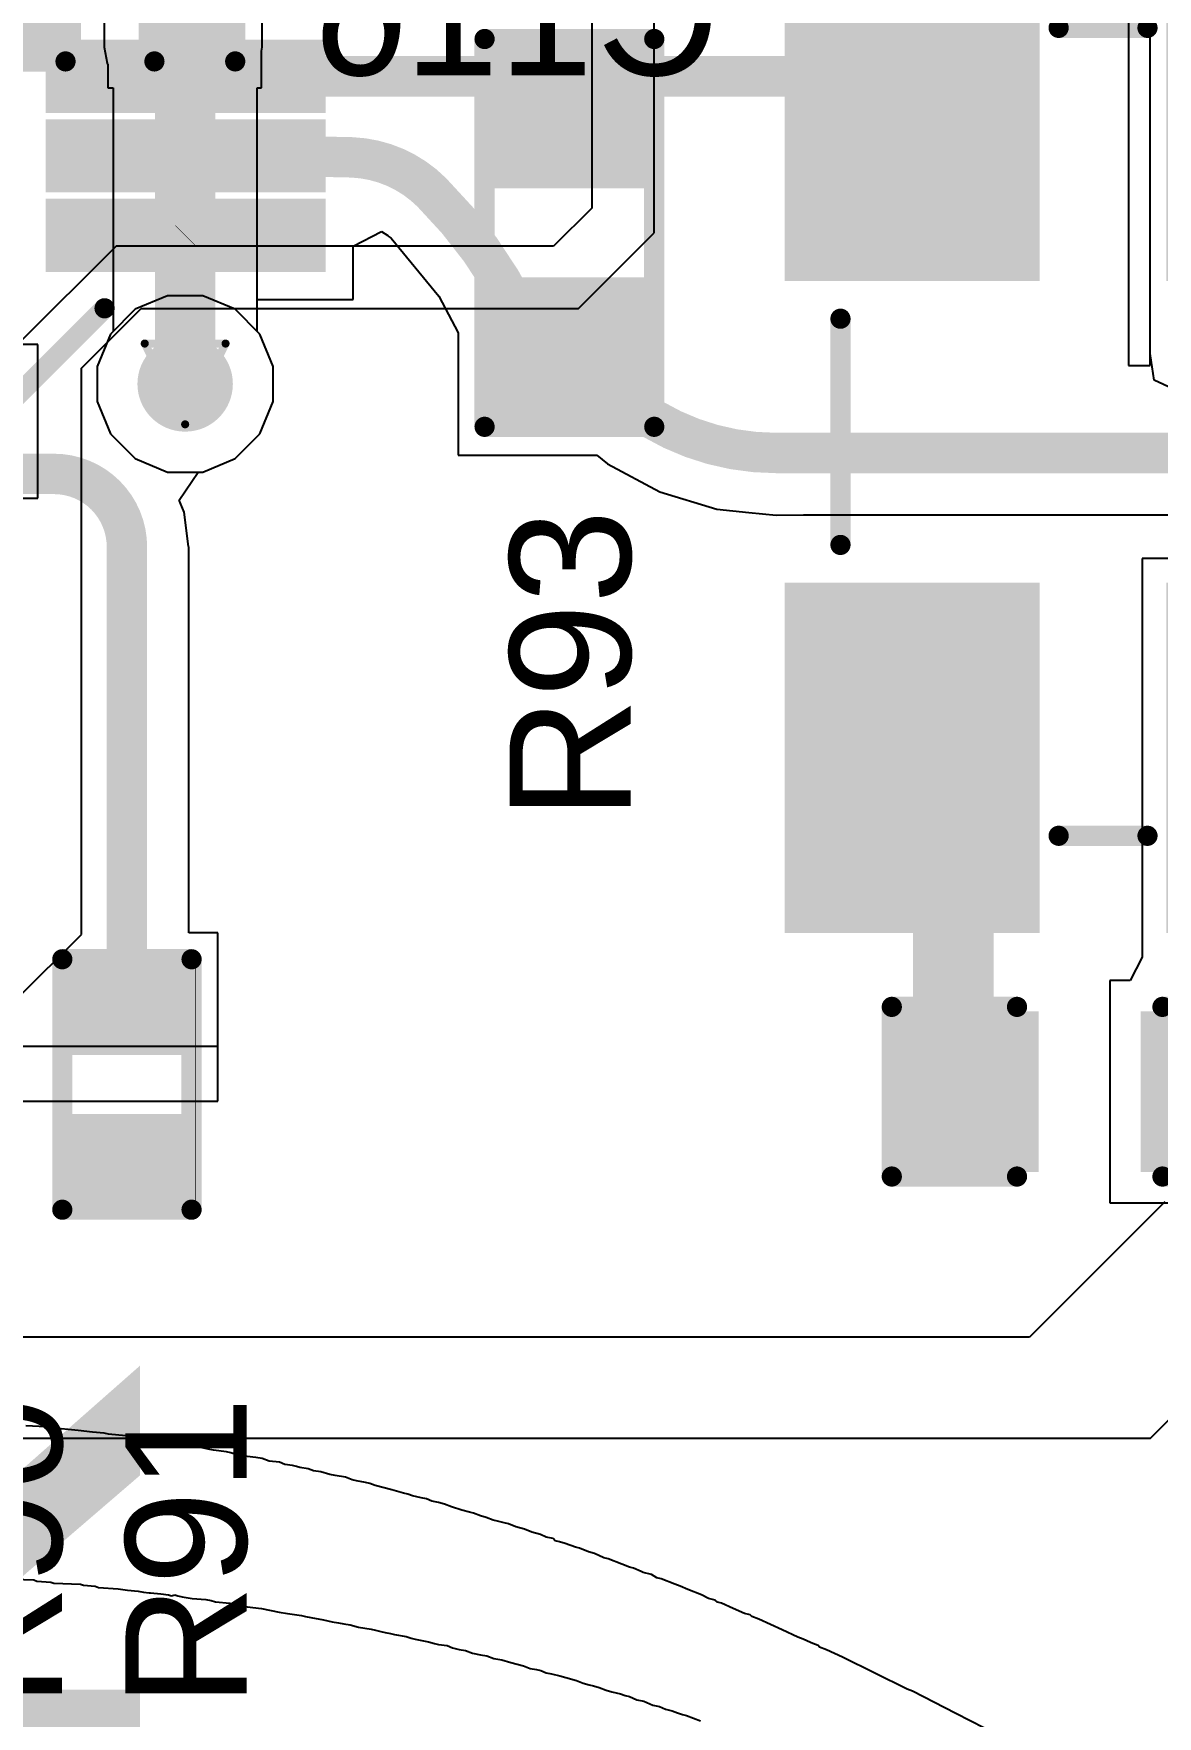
# Model space of a CAD drawing. Header units: inches. Extents: x 0 to 211, y 0 to 201.
# Drawn here: x 2.9735 to 3.2517, y 1.1262 to 1.5427 of the extents above; entities that cross this region are included whole.
import ezdxf

# ---------------------------------------------------------------- set-up
doc = ezdxf.new("R2010")
doc.units = ezdxf.units.IN
doc.header["$MEASUREMENT"] = 0
for name, color, linetype in [('Bottom Layer', 5, 'Continuous'), ('Bottom Overlay', 54, 'Continuous'), ('Bottom Paste', 16, 'Continuous'), ('Bottom Solder', 6, 'Continuous'), ('Drill Drawing', 1, 'Continuous'), ('Layer 1', 16, 'Continuous'), ('Layer 2', 76, 'Continuous'), ('Top Layer', 1, 'Continuous'), ('Top Overlay', 2, 'Continuous'), ('Top Paste', 8, 'Continuous'), ('Top Solder', 216, 'Continuous'), ('Via Holes', 16, 'Continuous')]:
    doc.layers.add(name, color=color, linetype=linetype)
doc.styles.add('Arial', font='', dxfattribs={"height": 0.2})
doc.styles.add('Arial Black_Bold', font='', dxfattribs={"height": 0.2})
doc.styles.get('Arial').set_extended_font_data('Arial')
doc.styles.get('Arial Black_Bold').set_extended_font_data('Arial Black', bold=True)

# ---------------------------------------------------------------- blocks, each defined once
blk = doc.blocks.new('SMD5032_4P_49')
at = {"layer": 'Top Layer'}
for points in [[(-0.1200808, 0.0747989), (-0.0413408, 0.0747989), (-0.0413408, 0.0196809), (-0.1200808, 0.0196809)], [(0.0413409, 0.0747988), (0.1200809, 0.0747988), (0.1200809, 0.0196808), (0.0413409, 0.0196808)], [(-0.1200807, -0.019681), (-0.0413407, -0.019681), (-0.0413407, -0.074799), (-0.1200807, -0.074799)], [(0.0413409, -0.019681), (0.1200809, -0.019681), (0.1200809, -0.074799), (0.0413409, -0.074799)]]:
    blk.add_hatch(color=1, dxfattribs=at).paths.add_polyline_path(points)
at = {"layer": 'Top Paste'}
for points in [[(-0.1200808, 0.0747989), (-0.0413408, 0.0747989), (-0.0413408, 0.0196809), (-0.1200808, 0.0196809)], [(0.0413409, 0.0747988), (0.1200809, 0.0747988), (0.1200809, 0.0196808), (0.0413409, 0.0196808)], [(-0.1200807, -0.019681), (-0.0413407, -0.019681), (-0.0413407, -0.074799), (-0.1200807, -0.074799)], [(0.0413409, -0.019681), (0.1200809, -0.019681), (0.1200809, -0.074799), (0.0413409, -0.074799)]]:
    blk.add_hatch(color=8, dxfattribs=at).paths.add_polyline_path(points)
at = {"layer": 'Top Solder'}
for points in [[(-0.1240808, 0.0787989), (-0.0373408, 0.0787989), (-0.0373408, 0.0156809), (-0.1240808, 0.0156809)], [(0.0373409, 0.0787988), (0.1240809, 0.0787988), (0.1240809, 0.0156808), (0.0373409, 0.0156808)], [(-0.1240807, -0.015681), (-0.0373407, -0.015681), (-0.0373407, -0.078799), (-0.1240807, -0.078799)], [(0.0373409, -0.015681), (0.1240809, -0.015681), (0.1240809, -0.078799), (0.0373409, -0.078799)]]:
    blk.add_hatch(color=216, dxfattribs=at).paths.add_polyline_path(points)
at = {"layer": 'Top Overlay'}
for points in [[(0.0279999, 0.065, 0.005, 0.005, 0), (-0.0279996, 0.0649997, 0.005, 0.005, 0)], [(-0.0999999, 0.0109998, 0.005, 0.005, 0), (-0.1, -0.0110002, 0.005, 0.005, 0)], [(0.1000001, 0.0110001, 0.005, 0.005, 0), (0.1000001, -0.0110001, 0.005, 0.005, 0)], [(-0.1319998, -0.0430006, 0.005, 0.005, 0), (-0.132, -0.0530002, 0.005, 0.005, 0)], [(-0.1319998, -0.0430006, 0.005, 0.005, 0), (-0.1270001, -0.0480002, 0.005, 0.005, 0)], [(-0.1270001, -0.0480002, 0.005, 0.005, 0), (-0.132, -0.0530002, 0.005, 0.005, 0)], [(-0.0279996, -0.0649999, 0.005, 0.005, 0), (0.0280001, -0.0650003, 0.005, 0.005, 0)]]:
    blk.add_lwpolyline(points, format="xyseb", dxfattribs=at)
for points in [[(-0.0292496, 0.0649997, 0.0025, 0.0025, 1), (-0.0267496, 0.0649997, 0.0025, 0.0025, 1)], [(0.0267499, 0.065, 0.0025, 0.0025, 1), (0.0292499, 0.065, 0.0025, 0.0025, 1)], [(-0.1012499, 0.0109998, 0.0025, 0.0025, 1), (-0.0987499, 0.0109998, 0.0025, 0.0025, 1)], [(0.0987501, 0.0110001, 0.0025, 0.0025, 1), (0.1012501, 0.0110001, 0.0025, 0.0025, 1)], [(-0.10125, -0.0110002, 0.0025, 0.0025, 1), (-0.09875, -0.0110002, 0.0025, 0.0025, 1)], [(0.0987501, -0.0110001, 0.0025, 0.0025, 1), (0.1012501, -0.0110001, 0.0025, 0.0025, 1)], [(-0.1332498, -0.0430006, 0.0025, 0.0025, 1), (-0.1307498, -0.0430006, 0.0025, 0.0025, 1)], [(-0.1332498, -0.0430006, 0.0025, 0.0025, 1), (-0.1307498, -0.0430006, 0.0025, 0.0025, 1)], [(-0.1282501, -0.0480002, 0.0025, 0.0025, 1), (-0.1257501, -0.0480002, 0.0025, 0.0025, 1)], [(-0.1282501, -0.0480002, 0.0025, 0.0025, 1), (-0.1257501, -0.0480002, 0.0025, 0.0025, 1)], [(-0.13325, -0.0530002, 0.0025, 0.0025, 1), (-0.13075, -0.0530002, 0.0025, 0.0025, 1)], [(-0.13325, -0.0530002, 0.0025, 0.0025, 1), (-0.13075, -0.0530002, 0.0025, 0.0025, 1)], [(-0.0292496, -0.0649999, 0.0025, 0.0025, 1), (-0.0267496, -0.0649999, 0.0025, 0.0025, 1)], [(0.0267501, -0.0650003, 0.0025, 0.0025, 1), (0.0292501, -0.0650003, 0.0025, 0.0025, 1)]]:
    blk.add_lwpolyline(points, format="xyseb", close=True, dxfattribs=at)
blk = doc.blocks.new('48_HTQFP__7_7__55')
at = {"layer": 'Top Layer'}
for points in [[(0.0629923, 0.19881905), (0.0748033, 0.19881905), (0.0748033, 0.13582695), (0.0629923, 0.13582695)], [(0.0826773, 0.19881895), (0.0944883, 0.19881895), (0.0944883, 0.13582685), (0.0826773, 0.13582685)], [(0.1023623, 0.19881915), (0.1141733, 0.19881915), (0.1141733, 0.13582705), (0.1023623, 0.13582705)]]:
    blk.add_hatch(color=1, dxfattribs=at).paths.add_polyline_path(points)
at = {"layer": 'Top Paste'}
for points in [[(0.0629923, 0.19881905), (0.0748033, 0.19881905), (0.0748033, 0.13582695), (0.0629923, 0.13582695)], [(0.0826773, 0.19881895), (0.0944883, 0.19881895), (0.0944883, 0.13582685), (0.0826773, 0.13582685)], [(0.1023623, 0.19881915), (0.1141733, 0.19881915), (0.1141733, 0.13582705), (0.1023623, 0.13582705)]]:
    blk.add_hatch(color=8, dxfattribs=at).paths.add_polyline_path(points)
at = {"layer": 'Top Solder'}
for points in [[(0.0598427, 0.20196865), (0.0779529, 0.20196865), (0.0779529, 0.13267735), (0.0598427, 0.13267735)], [(0.0795277, 0.20196855), (0.0976379, 0.20196855), (0.0976379, 0.13267725), (0.0795277, 0.13267725)], [(0.0992127, 0.20196875), (0.1173229, 0.20196875), (0.1173229, 0.13267745), (0.0992127, 0.13267745)]]:
    blk.add_hatch(color=216, dxfattribs=at).paths.add_polyline_path(points)
at = {"layer": 'Top Overlay'}
blk.add_lwpolyline([(0.1503234, 0.1232678, 0.005, 0.005, 0), (0.126323, 0.1472683, 0.005, 0.005, 0)], format="xyseb", dxfattribs=at)
blk.add_lwpolyline([(0.125073, 0.1472683, 0.0025, 0.0025, 1), (0.127573, 0.1472683, 0.0025, 0.0025, 1)], format="xyseb", close=True, dxfattribs=at)
blk = doc.blocks.new('R___0603_106')
at = {"layer": 'Top Layer'}
for points in [[(-0.015, 0.0175), (-0.015, -0.0175), (-0.045, -0.0175), (-0.045, 0.0175)], [(0.045, 0.0175), (0.045, -0.0175), (0.015, -0.0175), (0.015, 0.0175)]]:
    blk.add_hatch(color=1, dxfattribs=at).paths.add_polyline_path(points)
at = {"layer": 'Top Paste'}
for points in [[(-0.015, 0.0175), (-0.015, -0.0175), (-0.045, -0.0175), (-0.045, 0.0175)], [(0.045, 0.0175), (0.045, -0.0175), (0.015, -0.0175), (0.015, 0.0175)]]:
    blk.add_hatch(color=8, dxfattribs=at).paths.add_polyline_path(points)
at = {"layer": 'Top Solder'}
for points in [[(-0.011, 0.0215), (-0.011, -0.0215), (-0.049, -0.0215), (-0.049, 0.0215)], [(0.049, 0.0215), (0.049, -0.0215), (0.011, -0.0215), (0.011, 0.0215)]]:
    blk.add_hatch(color=216, dxfattribs=at).paths.add_polyline_path(points)
at = {"layer": 'Top Overlay'}
for points in [[(-0.0479996, 0.021, 0.005, 0.005, 0), (-0.0479997, -0.0210003, 0.005, 0.005, 0)], [(0.0480001, 0.0210004, 0.005, 0.005, 0), (-0.0479996, 0.021, 0.005, 0.005, 0)], [(0.0480001, 0.0210004, 0.005, 0.005, 0), (0.0480004, -0.0210001, 0.005, 0.005, 0)], [(0.0480004, -0.0210001, 0.005, 0.005, 0), (-0.0479997, -0.0210003, 0.005, 0.005, 0)]]:
    blk.add_lwpolyline(points, format="xyseb", dxfattribs=at)
for points in [[(-0.0492496, 0.021, 0.0025, 0.0025, 1), (-0.0467496, 0.021, 0.0025, 0.0025, 1)], [(-0.0492496, 0.021, 0.0025, 0.0025, 1), (-0.0467496, 0.021, 0.0025, 0.0025, 1)], [(0.0467501, 0.0210004, 0.0025, 0.0025, 1), (0.0492501, 0.0210004, 0.0025, 0.0025, 1)], [(0.0467501, 0.0210004, 0.0025, 0.0025, 1), (0.0492501, 0.0210004, 0.0025, 0.0025, 1)], [(-0.0492497, -0.0210003, 0.0025, 0.0025, 1), (-0.0467497, -0.0210003, 0.0025, 0.0025, 1)], [(-0.0492497, -0.0210003, 0.0025, 0.0025, 1), (-0.0467497, -0.0210003, 0.0025, 0.0025, 1)], [(0.0467504, -0.0210001, 0.0025, 0.0025, 1), (0.0492504, -0.0210001, 0.0025, 0.0025, 1)], [(0.0467504, -0.0210001, 0.0025, 0.0025, 1), (0.0492504, -0.0210001, 0.0025, 0.0025, 1)]]:
    blk.add_lwpolyline(points, format="xyseb", close=True, dxfattribs=at)
blk = doc.blocks.new('R___0402_108')
at = {"layer": 'Top Layer'}
for points in [[(-0.0275, -0.0125), (-0.0275, 0.0125), (-0.009499999999999998, 0.0125), (-0.009500000000000001, -0.0125)], [(0.009499999999999998, -0.0125), (0.009500000000000001, 0.0125), (0.0275, 0.0125), (0.0275, -0.0125)]]:
    blk.add_hatch(color=1, dxfattribs=at).paths.add_polyline_path(points)
at = {"layer": 'Top Paste'}
for points in [[(-0.0275, -0.0125), (-0.0275, 0.0125), (-0.009499999999999998, 0.0125), (-0.009500000000000001, -0.0125)], [(0.009499999999999998, -0.0125), (0.009500000000000001, 0.0125), (0.0275, 0.0125), (0.0275, -0.0125)]]:
    blk.add_hatch(color=8, dxfattribs=at).paths.add_polyline_path(points)
at = {"layer": 'Top Solder'}
for points in [[(-0.0296654, -0.0146654), (-0.0296654, 0.0146654), (-0.007334599999999998, 0.0146654), (-0.007334600000000002, -0.0146654)], [(0.007334599999999998, -0.0146654), (0.007334600000000002, 0.0146654), (0.0296654, 0.0146654), (0.0296654, -0.0146654)]]:
    blk.add_hatch(color=216, dxfattribs=at).paths.add_polyline_path(points)
at = {"layer": 'Top Overlay'}
for points in [[(-0.0309999, 0.0160001, 0.005, 0.005, 0), (-0.031, -0.016, 0.005, 0.005, 0)], [(0.0310001, 0.0160002, 0.005, 0.005, 0), (-0.0309999, 0.0160001, 0.005, 0.005, 0)], [(0.0310001, 0.0160002, 0.005, 0.005, 0), (0.031, -0.016, 0.005, 0.005, 0)], [(-0.031, -0.016, 0.005, 0.005, 0), (0.031, -0.016, 0.005, 0.005, 0)], [(-0.032, -0.0169998, 0.000127, 0.000127, 0), (0.032, -0.017, 0.000127, 0.000127, 0)]]:
    blk.add_lwpolyline(points, format="xyseb", dxfattribs=at)
for points in [[(-0.0322499, 0.0160001, 0.0025, 0.0025, 1), (-0.0297499, 0.0160001, 0.0025, 0.0025, 1)], [(-0.0322499, 0.0160001, 0.0025, 0.0025, 1), (-0.0297499, 0.0160001, 0.0025, 0.0025, 1)], [(0.0297501, 0.0160002, 0.0025, 0.0025, 1), (0.0322501, 0.0160002, 0.0025, 0.0025, 1)], [(0.0297501, 0.0160002, 0.0025, 0.0025, 1), (0.0322501, 0.0160002, 0.0025, 0.0025, 1)], [(-0.03225, -0.016, 0.0025, 0.0025, 1), (-0.02975, -0.016, 0.0025, 0.0025, 1)], [(-0.03225, -0.016, 0.0025, 0.0025, 1), (-0.02975, -0.016, 0.0025, 0.0025, 1)], [(0.02975, -0.016, 0.0025, 0.0025, 1), (0.03225, -0.016, 0.0025, 0.0025, 1)], [(0.02975, -0.016, 0.0025, 0.0025, 1), (0.03225, -0.016, 0.0025, 0.0025, 1)], [(-0.0320317, -0.0169998, 6.35e-05, 6.35e-05, 1), (-0.0319683, -0.0169998, 6.35e-05, 6.35e-05, 1)], [(0.0319683, -0.017, 6.35e-05, 6.35e-05, 1), (0.0320317, -0.017, 6.35e-05, 6.35e-05, 1)]]:
    blk.add_lwpolyline(points, format="xyseb", close=True, dxfattribs=at)
blk = doc.blocks.new('C___0402_B_274')
at = {"layer": 'Bottom Layer'}
for points in [[(-0.009499899999999997, 0.0124999), (-0.009499900000000002, -0.0125001), (-0.0274999, -0.0125001), (-0.0274999, 0.0124999)], [(0.0274998, 0.0125001), (0.0274998, -0.0124999), (0.009499799999999997, -0.0124999), (0.009499800000000003, 0.0125001)]]:
    blk.add_hatch(color=5, dxfattribs=at).paths.add_polyline_path(points)
at = {"layer": 'Bottom Paste'}
for points in [[(-0.009499899999999997, 0.0124999), (-0.009499900000000002, -0.0125001), (-0.0274999, -0.0125001), (-0.0274999, 0.0124999)], [(0.0274998, 0.0125001), (0.0274998, -0.0124999), (0.009499799999999997, -0.0124999), (0.009499800000000003, 0.0125001)]]:
    blk.add_hatch(color=16, dxfattribs=at).paths.add_polyline_path(points)
at = {"layer": 'Bottom Solder'}
for points in [[(-0.007137699999999997, 0.0148621), (-0.007137700000000003, -0.0148623), (-0.0298621, -0.0148623), (-0.0298621, 0.0148621)], [(0.029862, 0.0148623), (0.029862, -0.0148621), (0.007137599999999997, -0.0148621), (0.007137600000000003, 0.0148623)]]:
    blk.add_hatch(color=6, dxfattribs=at).paths.add_polyline_path(points)
at = {"layer": 'Bottom Overlay'}
for points in [[(-0.0310002, -0.0160002, 0.005, 0.005, 0), (-0.0310001, 0.0160001, 0.005, 0.005, 0)], [(-0.0310001, 0.0160001, 0.005, 0.005, 0), (-0.0110003, 0.0159998, 0.005, 0.005, 0)], [(0.0110001, 0.0159999, 0.005, 0.005, 0), (0.0309999, 0.0160001, 0.005, 0.005, 0)], [(0.0309998, -0.0159998, 0.005, 0.005, 0), (0.0309999, 0.0160001, 0.005, 0.005, 0)], [(-0.0310002, -0.0160002, 0.005, 0.005, 0), (-0.0110002, -0.0160001, 0.005, 0.005, 0)], [(0.0109999, -0.0160001, 0.005, 0.005, 0), (0.0309998, -0.0159998, 0.005, 0.005, 0)]]:
    blk.add_lwpolyline(points, format="xyseb", dxfattribs=at)
for points in [[(-0.0322501, 0.0160001, 0.0025, 0.0025, 1), (-0.0297501, 0.0160001, 0.0025, 0.0025, 1)], [(-0.0322501, 0.0160001, 0.0025, 0.0025, 1), (-0.0297501, 0.0160001, 0.0025, 0.0025, 1)], [(-0.0122503, 0.0159998, 0.0025, 0.0025, 1), (-0.0097503, 0.0159998, 0.0025, 0.0025, 1)], [(0.0097501, 0.0159999, 0.0025, 0.0025, 1), (0.0122501, 0.0159999, 0.0025, 0.0025, 1)], [(0.0297499, 0.0160001, 0.0025, 0.0025, 1), (0.0322499, 0.0160001, 0.0025, 0.0025, 1)], [(0.0297499, 0.0160001, 0.0025, 0.0025, 1), (0.0322499, 0.0160001, 0.0025, 0.0025, 1)], [(-0.0322502, -0.0160002, 0.0025, 0.0025, 1), (-0.0297502, -0.0160002, 0.0025, 0.0025, 1)], [(-0.0322502, -0.0160002, 0.0025, 0.0025, 1), (-0.0297502, -0.0160002, 0.0025, 0.0025, 1)], [(-0.0122502, -0.0160001, 0.0025, 0.0025, 1), (-0.0097502, -0.0160001, 0.0025, 0.0025, 1)], [(0.0097499, -0.0160001, 0.0025, 0.0025, 1), (0.0122499, -0.0160001, 0.0025, 0.0025, 1)], [(0.0297498, -0.0159998, 0.0025, 0.0025, 1), (0.0322498, -0.0159998, 0.0025, 0.0025, 1)], [(0.0297498, -0.0159998, 0.0025, 0.0025, 1), (0.0322498, -0.0159998, 0.0025, 0.0025, 1)]]:
    blk.add_lwpolyline(points, format="xyseb", close=True, dxfattribs=at)
blk = doc.blocks.new('C___0603_281')
at = {"layer": 'Top Layer'}
for points in [[(-0.0150001, 0.0175), (-0.0150001, -0.0175), (-0.0450001, -0.0175), (-0.0450001, 0.0175)], [(0.045, 0.0175), (0.045, -0.0175), (0.015, -0.0175), (0.015, 0.0175)]]:
    blk.add_hatch(color=1, dxfattribs=at).paths.add_polyline_path(points)
at = {"layer": 'Top Paste'}
for points in [[(-0.0150001, 0.0175), (-0.0150001, -0.0175), (-0.0450001, -0.0175), (-0.0450001, 0.0175)], [(0.045, 0.0175), (0.045, -0.0175), (0.015, -0.0175), (0.015, 0.0175)]]:
    blk.add_hatch(color=8, dxfattribs=at).paths.add_polyline_path(points)
at = {"layer": 'Top Solder'}
for points in [[(-0.0126379, 0.0198622), (-0.0126379, -0.0198622), (-0.0473623, -0.0198622), (-0.0473623, 0.0198622)], [(0.0473622, 0.0198622), (0.0473622, -0.0198622), (0.0126378, -0.0198622), (0.0126378, 0.0198622)]]:
    blk.add_hatch(color=216, dxfattribs=at).paths.add_polyline_path(points)
at = {"layer": 'Top Overlay'}
for points in [[(-0.0490002, -0.0210001, 0.005, 0.005, 0), (-0.0490001, 0.021, 0.005, 0.005, 0)], [(-0.0490001, 0.021, 0.005, 0.005, 0), (-0.0180001, 0.0209999, 0.005, 0.005, 0)], [(0.018, 0.0209998, 0.005, 0.005, 0), (0.0490001, 0.0209999, 0.005, 0.005, 0)], [(0.049, -0.0210001, 0.005, 0.005, 0), (0.0490001, 0.0209999, 0.005, 0.005, 0)], [(-0.0490002, -0.0210001, 0.005, 0.005, 0), (-0.0180002, -0.0210001, 0.005, 0.005, 0)], [(0.0180002, -0.0209998, 0.005, 0.005, 0), (0.049, -0.0210001, 0.005, 0.005, 0)]]:
    blk.add_lwpolyline(points, format="xyseb", dxfattribs=at)
for points in [[(-0.0502501, 0.021, 0.0025, 0.0025, 1), (-0.0477501, 0.021, 0.0025, 0.0025, 1)], [(-0.0502501, 0.021, 0.0025, 0.0025, 1), (-0.0477501, 0.021, 0.0025, 0.0025, 1)], [(-0.0192501, 0.0209999, 0.0025, 0.0025, 1), (-0.0167501, 0.0209999, 0.0025, 0.0025, 1)], [(0.01675, 0.0209998, 0.0025, 0.0025, 1), (0.01925, 0.0209998, 0.0025, 0.0025, 1)], [(0.0477501, 0.0209999, 0.0025, 0.0025, 1), (0.0502501, 0.0209999, 0.0025, 0.0025, 1)], [(0.0477501, 0.0209999, 0.0025, 0.0025, 1), (0.0502501, 0.0209999, 0.0025, 0.0025, 1)], [(-0.0502502, -0.0210001, 0.0025, 0.0025, 1), (-0.0477502, -0.0210001, 0.0025, 0.0025, 1)], [(-0.0502502, -0.0210001, 0.0025, 0.0025, 1), (-0.0477502, -0.0210001, 0.0025, 0.0025, 1)], [(-0.0192502, -0.0210001, 0.0025, 0.0025, 1), (-0.0167502, -0.0210001, 0.0025, 0.0025, 1)], [(0.0167502, -0.0209998, 0.0025, 0.0025, 1), (0.0192502, -0.0209998, 0.0025, 0.0025, 1)], [(0.04775, -0.0210001, 0.0025, 0.0025, 1), (0.05025, -0.0210001, 0.0025, 0.0025, 1)], [(0.04775, -0.0210001, 0.0025, 0.0025, 1), (0.05025, -0.0210001, 0.0025, 0.0025, 1)]]:
    blk.add_lwpolyline(points, format="xyseb", close=True, dxfattribs=at)

msp = doc.modelspace()

# ---------------------------------------------------------------- hatches: boundary and pattern name
at = {"layer": 'Bottom Layer'}
msp.add_hatch(color=5, dxfattribs=at).paths.add_polyline_path([(3.0011115, 1.5393386), (3.0198915, 1.5393386), (3.0198915, 1.6037086), (3.0011115, 1.6037086)])
h = msp.add_hatch(color=5, dxfattribs=at)
edge = h.paths.add_edge_path()
edge.add_arc((3.011, 1.456), 0.011811, 0, 360)
at = {"layer": 'Layer 1'}
h = msp.add_hatch(color=16, dxfattribs=at)
edge = h.paths.add_edge_path()
edge.add_arc((3.011, 1.456), 0.011811, 0, 360)
at = {"layer": 'Layer 2'}
h = msp.add_hatch(color=76, dxfattribs=at)
edge = h.paths.add_edge_path()
edge.add_arc((3.011, 1.456), 0.011811, 0, 360)
at = {"layer": 'Top Layer'}
h = msp.add_hatch(color=1, dxfattribs=at)
edge = h.paths.add_edge_path()
edge.add_arc((3.011, 1.456), 0.011811, 0, 360)
at = {"layer": 'Via Holes'}
h = msp.add_hatch(color=7, dxfattribs=at)
edge = h.paths.add_edge_path()
edge.add_arc((3.011, 1.456), 0.0059055, 0, 360)

# ---------------------------------------------------------------- linework, layer by layer
at = {"layer": 'Bottom Layer'}
for p, q in [((2.9909156, 1.5782003), (2.9909156, 1.5393386)), ((3.0300874, 1.5393386), (3.0300874, 1.5513426)), ((2.9909156, 1.5393386), (2.9916917, 1.5354368)), ((3.0298915, 1.5383537), (3.0300874, 1.5393386)), ((3.0298915, 1.5293386), (3.0298915, 1.5383537)), ((2.9916917, 1.5354368), (2.9918915, 1.5351378)), ((2.9918915, 1.5351378), (2.9918915, 1.5293386)), ((2.9918915, 1.5293386), (2.9931572, 1.5293386)), ((2.9931572, 1.5293386), (2.9931572, 1.4690026)), ((3.0288428, 1.4690026), (3.0288428, 1.5293386)), ((3.0288428, 1.5293386), (3.0298915, 1.5293386)), ((2.9925095, 1.4683549), (2.989189, 1.4603385)), ((2.9931572, 1.4690026), (2.9925095, 1.4683549)), ((3.0294905, 1.4683549), (3.0288428, 1.4690026)), ((3.032811, 1.4603385), (3.0294905, 1.4683549)), ((2.9745524, 1.4657242), (2.9351823, 1.4657242)), ((2.9745524, 1.4277242), (2.9745524, 1.4657242)), ((2.989189, 1.4603385), (2.989189, 1.4516615)), ((3.032811, 1.4516615), (3.032811, 1.4603385)), ((2.989189, 1.4516615), (2.9925095, 1.4436451)), ((3.0294905, 1.4436451), (3.032811, 1.4516615)), ((2.9925095, 1.4436451), (2.9986451, 1.4375095)), ((3.0233549, 1.4375095), (3.0294905, 1.4436451)), ((2.9986451, 1.4375095), (3.0066615, 1.434189)), ((3.0153385, 1.434189), (3.0233549, 1.4375095)), ((3.0066615, 1.434189), (3.0153385, 1.434189)), ((2.9295525, 1.4277242), (2.9745524, 1.4277242))]:
    msp.add_line(p, q, dxfattribs=at)
msp.add_lwpolyline([(3.011, 1.456, 0.015, 0.015, 0), (3.011, 1.5518386, 0.015, 0.015, 0)], format="xyseb", dxfattribs=at)
msp.add_lwpolyline([(3.00725, 1.456, 0.0075, 0.0075, 1), (3.01475, 1.456, 0.0075, 0.0075, 1)], format="xyseb", close=True, dxfattribs=at)
at = {"layer": 'Bottom Overlay'}
for p, q in [((2.9765453, 1.1978362), (2.9715607, 1.1980985)), ((2.977857, 1.1975738), (2.9765453, 1.1978362)), ((2.9845469, 1.196918), (2.977857, 1.1975738)), ((2.9880885, 1.1965244), (2.9845469, 1.196918)), ((2.9909743, 1.1962621), (2.9880885, 1.1965244)), ((2.9920237, 1.1959997), (2.9909743, 1.1962621)), ((2.9963524, 1.1956062), (2.9920237, 1.1959997)), ((2.9971394, 1.1953439), (2.9963524, 1.1956062)), ((3.0008123, 1.1950815), (2.9971394, 1.1953439)), ((3.0015993, 1.1948192), (3.0008123, 1.1950815)), ((3.0040916, 1.1944257), (3.0015993, 1.1948192)), ((3.0061904, 1.1941633), (3.0040916, 1.1944257)), ((3.0077644, 1.193901), (3.0061904, 1.1941633)), ((3.0116996, 1.1931139), (3.0077644, 1.193901)), ((3.0140607, 1.1928516), (3.0116996, 1.1931139)), ((3.0156348, 1.1925892), (3.0140607, 1.1928516)), ((3.0166842, 1.1923269), (3.0156348, 1.1925892)), ((3.0179959, 1.1920646), (3.0166842, 1.1923269)), ((3.0212753, 1.191671), (3.0179959, 1.1920646)), ((3.0223246, 1.1914087), (3.0212753, 1.191671)), ((3.0235052, 1.1910152), (3.0223246, 1.1914087)), ((3.0248169, 1.1907528), (3.0235052, 1.1910152)), ((3.026391, 1.1904905), (3.0248169, 1.1907528)), ((3.0284898, 1.1902281), (3.026391, 1.1904905)), ((3.0300638, 1.1899658), (3.0284898, 1.1902281)), ((3.0317691, 1.1893099), (3.0300638, 1.1899658)), ((3.0343925, 1.1890476), (3.0317691, 1.1893099)), ((3.0357043, 1.1885229), (3.0343925, 1.1890476)), ((3.0375407, 1.1882605), (3.0357043, 1.1885229)), ((3.0385901, 1.1879982), (3.0375407, 1.1882605)), ((3.0393771, 1.1877359), (3.0385901, 1.1879982)), ((3.0414759, 1.1874735), (3.0393771, 1.1877359)), ((3.0427876, 1.1869488), (3.0414759, 1.1874735)), ((3.044624, 1.1866865), (3.0427876, 1.1869488)), ((3.046854, 1.1860306), (3.044624, 1.1866865)), ((3.0481657, 1.1857683), (3.046854, 1.1860306)), ((3.050658, 1.1853747), (3.0481657, 1.1857683)), ((3.0523632, 1.1847189), (3.050658, 1.1853747)), ((3.0534126, 1.1844565), (3.0523632, 1.1847189)), ((3.0556425, 1.184063), (3.0534126, 1.1844565)), ((3.0566919, 1.1838007), (3.0556425, 1.184063)), ((3.0580036, 1.183276), (3.0566919, 1.1838007)), ((3.0622012, 1.1822266), (3.0580036, 1.183276)), ((3.065087, 1.1814396), (3.0622012, 1.1822266)), ((3.0661364, 1.1811772), (3.065087, 1.1814396)), ((3.0673169, 1.1807837), (3.0661364, 1.1811772)), ((3.0694157, 1.180259), (3.0673169, 1.1807837)), ((3.0707274, 1.1799967), (3.0694157, 1.180259)), ((3.0720391, 1.179472), (3.0707274, 1.1799967)), ((3.0737444, 1.1790784), (3.0720391, 1.179472)), ((3.0751873, 1.1786849), (3.0737444, 1.1790784)), ((3.0768925, 1.1780291), (3.0751873, 1.1786849)), ((3.079516, 1.177242), (3.0768925, 1.1780291)), ((3.0813524, 1.1767173), (3.079516, 1.177242)), ((3.0824018, 1.176455), (3.0813524, 1.1767173)), ((3.084107, 1.1757991), (3.0824018, 1.176455)), ((3.0855499, 1.1754056), (3.084107, 1.1757991)), ((3.0872552, 1.1747497), (3.0855499, 1.1754056)), ((3.0883046, 1.1744874), (3.0872552, 1.1747497)), ((3.0900098, 1.1740939), (3.0883046, 1.1744874)), ((3.0910592, 1.1738315), (3.0900098, 1.1740939)), ((3.0928956, 1.1730445), (3.0910592, 1.1738315)), ((3.0949944, 1.1725198), (3.0928956, 1.1730445)), ((3.0968308, 1.1717328), (3.0949944, 1.1725198)), ((3.0989296, 1.1712081), (3.0968308, 1.1717328)), ((3.1003725, 1.1705522), (3.0989296, 1.1712081)), ((3.1020777, 1.1701587), (3.1003725, 1.1705522)), ((3.1026024, 1.169634), (3.1020777, 1.1701587)), ((3.1036518, 1.1693717), (3.1026024, 1.169634)), ((3.1050947, 1.1689781), (3.1036518, 1.1693717)), ((3.107587, 1.1680599), (3.1050947, 1.1689781)), ((3.1086364, 1.1677976), (3.107587, 1.1680599)), ((3.1108663, 1.1668794), (3.1086364, 1.1677976)), ((3.1123092, 1.1664859), (3.1108663, 1.1668794)), ((3.1146703, 1.1654365), (3.1123092, 1.1664859)), ((3.1157197, 1.1651741), (3.1146703, 1.1654365)), ((3.1191302, 1.1638624), (3.1157197, 1.1651741)), ((3.1209666, 1.1630754), (3.1191302, 1.1638624)), ((3.122016, 1.162813), (3.1209666, 1.1630754)), ((3.1238524, 1.162026), (3.122016, 1.162813)), ((2.9661827, 1.1601896), (2.9735283, 1.1599272)), ((2.9735283, 1.1599272), (2.9743154, 1.1596649)), ((2.9743154, 1.1596649), (2.9777259, 1.1594025)), ((2.9777259, 1.1594025), (2.9785129, 1.1591402)), ((2.9785129, 1.1591402), (2.9850715, 1.1588778)), ((2.9850715, 1.1588778), (2.9858586, 1.1586155)), ((2.9858586, 1.1586155), (2.9887444, 1.1583531)), ((2.9887444, 1.1583531), (2.9895314, 1.1580908)), ((2.9895314, 1.1580908), (2.9943848, 1.1576973)), ((3.1243771, 1.1617636), (3.1238524, 1.162026)), ((3.1264759, 1.1612389), (3.1243771, 1.1617636)), ((3.1277876, 1.1604519), (3.1264759, 1.1612389)), ((3.128837, 1.1601896), (3.1277876, 1.1604519)), ((3.1322475, 1.1588778), (3.128837, 1.1601896)), ((3.1335592, 1.1583531), (3.1322475, 1.1588778)), ((3.1353956, 1.1575661), (3.1335592, 1.1583531)), ((2.9943848, 1.1576973), (2.9967459, 1.1574349)), ((2.9967459, 1.1574349), (2.9993694, 1.1571726)), ((2.9993694, 1.1571726), (3.0006811, 1.1569102)), ((3.0006811, 1.1569102), (3.002124, 1.1567791)), ((3.002124, 1.1567791), (3.0023864, 1.1567791)), ((3.0023864, 1.1567791), (3.0050098, 1.1565167)), ((3.0050098, 1.1565167), (3.0068462, 1.1562544)), ((3.0068462, 1.1562544), (3.0076333, 1.155992)), ((3.0076333, 1.155992), (3.0084203, 1.1562544)), ((3.0084203, 1.1562544), (3.0092074, 1.155992)), ((3.0092074, 1.155992), (3.0102567, 1.1557297)), ((3.0102567, 1.1557297), (3.012749, 1.1553362)), ((3.012749, 1.1553362), (3.0161595, 1.1550738)), ((3.0161595, 1.1550738), (3.0174712, 1.1548115)), ((3.0174712, 1.1548115), (3.0185206, 1.1545491)), ((3.0185206, 1.1545491), (3.0220623, 1.1541556)), ((3.0220623, 1.1541556), (3.0231117, 1.1538933)), ((3.0231117, 1.1538933), (3.0253416, 1.1534997)), ((3.1388061, 1.1562544), (3.1353956, 1.1575661)), ((3.1405114, 1.1553362), (3.1388061, 1.1562544)), ((3.1422166, 1.1549426), (3.1405114, 1.1553362)), ((3.1427413, 1.154418), (3.1422166, 1.1549426)), ((3.1437907, 1.1541556), (3.1427413, 1.154418)), ((3.1466765, 1.1528439), (3.1437907, 1.1541556)), ((3.0253416, 1.1534997), (3.026391, 1.1532374)), ((3.026391, 1.1532374), (3.0299327, 1.1528439)), ((3.0299327, 1.1528439), (3.0342614, 1.1519257)), ((3.0342614, 1.1519257), (3.0363601, 1.1516633)), ((3.0363601, 1.1516633), (3.0397706, 1.1511386)), ((3.0397706, 1.1511386), (3.04082, 1.1508763)), ((3.04082, 1.1508763), (3.0421317, 1.1506139)), ((3.0421317, 1.1506139), (3.0452799, 1.1500892)), ((3.0452799, 1.1500892), (3.0473786, 1.1495646)), ((3.1494311, 1.1516633), (3.1466765, 1.1528439)), ((3.150874, 1.1512698), (3.1494311, 1.1516633)), ((3.1512675, 1.1508763), (3.150874, 1.1512698)), ((3.1529728, 1.1502204), (3.1512675, 1.1508763)), ((3.1587444, 1.147597), (3.1529728, 1.1502204)), ((3.0473786, 1.1495646), (3.0489527, 1.1493022)), ((3.0489527, 1.1493022), (3.0502644, 1.1490399)), ((3.0502644, 1.1490399), (3.0518385, 1.1487775)), ((3.0518385, 1.1487775), (3.0539373, 1.1482528)), ((3.0539373, 1.1482528), (3.0570854, 1.1477281)), ((3.0570854, 1.1477281), (3.0581348, 1.1474658)), ((3.0581348, 1.1474658), (3.0594465, 1.1472034)), ((3.0594465, 1.1472034), (3.0604959, 1.1469411)), ((3.0604959, 1.1469411), (3.0618077, 1.1466788)), ((3.0618077, 1.1466788), (3.062857, 1.1464164)), ((3.062857, 1.1464164), (3.0657428, 1.1458917)), ((3.0657428, 1.1458917), (3.0669234, 1.1454982)), ((3.1626796, 1.1457605), (3.1587444, 1.147597)), ((3.1639913, 1.1452359), (3.1626796, 1.1457605)), ((3.0669234, 1.1454982), (3.0679728, 1.1452359)), ((3.0679728, 1.1452359), (3.0712521, 1.14458)), ((3.0712521, 1.14458), (3.072695, 1.1441865)), ((3.072695, 1.1441865), (3.0737444, 1.1439241)), ((3.0737444, 1.1439241), (3.0758432, 1.1436618)), ((3.0758432, 1.1436618), (3.0771549, 1.1431371)), ((3.0771549, 1.1431371), (3.0788601, 1.1427436)), ((3.0788601, 1.1427436), (3.0804342, 1.1424812)), ((3.0804342, 1.1424812), (3.0821394, 1.1418254)), ((3.0821394, 1.1418254), (3.084107, 1.1414318)), ((3.084107, 1.1414318), (3.0856811, 1.1411695)), ((3.1658277, 1.1444488), (3.1639913, 1.1452359)), ((3.1663524, 1.1441865), (3.1658277, 1.1444488)), ((3.1676641, 1.1436618), (3.1663524, 1.1441865)), ((3.1680577, 1.1432683), (3.1676641, 1.1436618)), ((3.1697629, 1.1426124), (3.1680577, 1.1432683)), ((3.1736981, 1.140776), (3.1697629, 1.1426124)), ((3.0856811, 1.1411695), (3.0873864, 1.1405136)), ((3.0873864, 1.1405136), (3.089354, 1.1401201)), ((3.089354, 1.1401201), (3.0915839, 1.1394642)), ((3.0915839, 1.1394642), (3.094732, 1.1386772)), ((3.094732, 1.1386772), (3.0964373, 1.1380213)), ((3.0964373, 1.1380213), (3.0980114, 1.137759)), ((3.0980114, 1.137759), (3.0990607, 1.1374967)), ((3.0990607, 1.1374967), (3.1003725, 1.136972)), ((3.1897012, 1.1329056), (3.1736981, 1.140776)), ((3.1003725, 1.136972), (3.1016842, 1.1367096)), ((3.1016842, 1.1367096), (3.103783, 1.1361849)), ((3.103783, 1.1361849), (3.1052259, 1.1357914)), ((3.1052259, 1.1357914), (3.1078493, 1.1350044)), ((3.1078493, 1.1350044), (3.1095546, 1.1343485)), ((3.1095546, 1.1343485), (3.1109975, 1.133955)), ((3.1109975, 1.133955), (3.1120469, 1.1336926)), ((3.1120469, 1.1336926), (3.1134898, 1.1332991)), ((3.1134898, 1.1332991), (3.115195, 1.1326433)), ((3.115195, 1.1326433), (3.1166379, 1.1322497)), ((3.1166379, 1.1322497), (3.1187367, 1.1317251)), ((3.1187367, 1.1317251), (3.1199172, 1.1313315)), ((3.1199172, 1.1313315), (3.1209666, 1.1310692)), ((3.1209666, 1.1310692), (3.122803, 1.1302821)), ((3.122803, 1.1302821), (3.1245083, 1.1298886)), ((3.1245083, 1.1298886), (3.1267382, 1.1289704)), ((3.1267382, 1.1289704), (3.1284435, 1.1285769)), ((3.1910129, 1.1323809), (3.1897012, 1.1329056)), ((3.2017691, 1.1268717), (3.1910129, 1.1323809)), ((3.1284435, 1.1285769), (3.1298864, 1.127921)), ((3.1298864, 1.127921), (3.1315916, 1.1275275)), ((3.1315916, 1.1275275), (3.1329033, 1.1270028)), ((3.1329033, 1.1270028), (3.1340839, 1.1266093)), ((3.1340839, 1.1266093), (3.1351333, 1.126347)), ((3.1351333, 1.126347), (3.1385438, 1.1250352)), ((3.2088524, 1.1231988), (3.2017691, 1.1268717))]:
    msp.add_line(p, q, dxfattribs=at)
at = {"layer": 'Drill Drawing'}
for points in [[(3.001, 1.466, 0.002, 0.002, 0), (3.021, 1.466, 0.002, 0.002, 0)], [(3.001, 1.466, 0.002, 0.002, 0), (3.011, 1.446, 0.002, 0.002, 0)], [(3.011, 1.446, 0.002, 0.002, 0), (3.021, 1.466, 0.002, 0.002, 0)]]:
    msp.add_lwpolyline(points, format="xyseb", dxfattribs=at)
for points in [[(3.0005, 1.466, 0.001, 0.001, 1), (3.0015, 1.466, 0.001, 0.001, 1)], [(3.0005, 1.466, 0.001, 0.001, 1), (3.0015, 1.466, 0.001, 0.001, 1)], [(3.0205, 1.466, 0.001, 0.001, 1), (3.0215, 1.466, 0.001, 0.001, 1)], [(3.0205, 1.466, 0.001, 0.001, 1), (3.0215, 1.466, 0.001, 0.001, 1)], [(3.0105, 1.446, 0.001, 0.001, 1), (3.0115, 1.446, 0.001, 0.001, 1)], [(3.0105, 1.446, 0.001, 0.001, 1), (3.0115, 1.446, 0.001, 0.001, 1)]]:
    msp.add_lwpolyline(points, format="xyseb", close=True, dxfattribs=at)
at = {"layer": 'Layer 1'}
for p, q in [((3.0066615, 1.477811), (2.9986451, 1.4744905)), ((3.0153385, 1.477811), (3.0066615, 1.477811)), ((3.0233549, 1.4744905), (3.0153385, 1.477811)), ((2.9986451, 1.4744905), (2.9925095, 1.4683549)), ((3.0294905, 1.4683549), (3.0233549, 1.4744905)), ((2.9925095, 1.4683549), (2.989189, 1.4603385)), ((3.032811, 1.4603385), (3.0294905, 1.4683549)), ((2.989189, 1.4603385), (2.989189, 1.4516615)), ((3.032811, 1.4516615), (3.032811, 1.4603385)), ((2.989189, 1.4516615), (2.9925095, 1.4436451)), ((3.0294905, 1.4436451), (3.032811, 1.4516615)), ((2.9925095, 1.4436451), (2.9986451, 1.4375095)), ((3.0233549, 1.4375095), (3.0294905, 1.4436451)), ((2.9986451, 1.4375095), (3.0066615, 1.434189)), ((3.0153385, 1.434189), (3.0233549, 1.4375095)), ((3.0066615, 1.434189), (3.0153385, 1.434189))]:
    msp.add_line(p, q, dxfattribs=at)
at = {"layer": 'Layer 2'}
for p, q in [((3.1271221, 1.4933904), (3.1271221, 1.5789924)), ((3.1116356, 1.576894), (3.1116356, 1.4995446)), ((3.1116356, 1.4995446), (3.1021963, 1.4901053)), ((3.1083807, 1.474649), (3.1271221, 1.4933904)), ((2.9938828, 1.4901054), (2.9700348, 1.4662574)), ((3.1021963, 1.4901053), (2.9938828, 1.4901054)), ((2.9853566, 1.4599055), (3.0001001, 1.474649)), ((3.0001001, 1.474649), (3.1083807, 1.474649)), ((2.9853566, 1.3197288), (2.9853566, 1.4599055)), ((2.9692083, 1.3035805), (2.9853566, 1.3197288)), ((3.2535044, 1.2535046), (3.22, 1.22)), ((3.2499999, 1.195), (3.285, 1.2299999)), ((3.22, 1.22), (2.724022, 1.22)), ((2.045, 1.195), (3.2499999, 1.195))]:
    msp.add_line(p, q, dxfattribs=at)
at = {"layer": 'Top Layer'}
for p, q in [((3.2445275, 1.6523326), (3.2445275, 1.460537)), ((3.2499207, 1.460537), (3.2499207, 1.6523326)), ((3.249921, 1.4635537), (3.2499209, 1.6523324)), ((3.0526036, 1.4901066), (3.0596036, 1.4937737)), ((3.0596036, 1.4937737), (3.0611322, 1.4927523)), ((3.0611322, 1.4927523), (3.0612391, 1.4925923)), ((3.0612391, 1.4925923), (3.0620179, 1.4920719)), ((3.0620179, 1.4920719), (3.0737827, 1.4777365)), ((3.0526036, 1.4768778), (3.0526036, 1.4901066)), ((3.0288428, 1.4690026), (3.0288428, 1.4768778)), ((3.0288428, 1.4768778), (3.0526036, 1.4768778)), ((3.0737827, 1.4777365), (3.0786219, 1.468683)), ((3.0294905, 1.4683549), (3.0288428, 1.4690026)), ((3.032811, 1.4603385), (3.0294905, 1.4683549)), ((3.0786219, 1.468683), (3.0786219, 1.43839)), ((3.250835, 1.4569329), (3.249921, 1.4635537)), ((3.032811, 1.4516615), (3.032811, 1.4603385)), ((3.2445275, 1.460537), (3.2499207, 1.460537)), ((3.2567041, 1.4542025), (3.250835, 1.4569329)), ((3.0294905, 1.4436451), (3.032811, 1.4516615)), ((3.0233549, 1.4375095), (3.0294905, 1.4436451)), ((3.0153385, 1.434189), (3.0233549, 1.4375095)), ((3.0786219, 1.43839), (3.112893, 1.43839)), ((3.112893, 1.43839), (3.1155537, 1.4362064)), ((3.0095376, 1.4271889), (3.0142149, 1.434189)), ((3.0142149, 1.434189), (3.0153385, 1.434189)), ((3.1155537, 1.4362064), (3.1285406, 1.4292648)), ((3.1285406, 1.4292648), (3.1426322, 1.4249902)), ((3.0107379, 1.4242912), (3.0095376, 1.4271889)), ((3.1426322, 1.4249902), (3.1505346, 1.4242119)), ((3.0118578, 1.4157848), (3.0107379, 1.4242912)), ((3.1505346, 1.4242119), (3.1572869, 1.4235465)), ((3.1572869, 1.4235465), (3.1572875, 1.4235466)), ((3.1572875, 1.4235466), (3.1641056, 1.4236147)), ((3.1641056, 1.4236147), (3.2629485, 1.4236147)), ((3.011883, 1.4156581), (3.0118578, 1.4157848)), ((3.011883, 1.3200806), (3.011883, 1.4156581)), ((3.2646562, 1.412805), (3.2479019, 1.412805)), ((3.2479019, 1.412805), (3.2479019, 1.3140651)), ((3.0190891, 1.3200806), (3.011883, 1.3200806)), ((3.0190891, 1.2784586), (3.0190891, 1.3200806)), ((3.2479019, 1.3140651), (3.2449406, 1.3082916)), ((3.2449406, 1.3082916), (3.2399211, 1.3082916)), ((3.2399211, 1.3082916), (3.2399211, 1.2532916)), ((3.0190891, 1.2920006), (2.6076384, 1.2920006)), ((3.0190891, 1.2784586), (3.0190891, 1.2920006)), ((2.6076384, 1.2784586), (3.0190891, 1.2784586)), ((2.6076384, 1.2784586), (3.0190891, 1.2784586)), ((3.2399211, 1.2532916), (3.2899211, 1.2532916))]:
    msp.add_line(p, q, dxfattribs=at)
for points in [[(3.2049211, 1.5387966, 0.01, 0.01, 0), (3.2049211, 1.6028031, 0.01, 0.01, 0)], [(3.1909811, 1.5248566, 0.007, 0.007, 0), (3.2049211, 1.5387966, 0.007, 0.007, 0)], [(3.0111075, 1.5321533, 0.01, 0.01, 0), (3.0961219, 1.5321533, 0.01, 0.01, 0)], [(3.1061219, 1.52339, 0.01, 0.01, 0), (3.1148852, 1.5321533, 0.01, 0.01, 0)], [(3.1148852, 1.5321533, 0.01, 0.01, 0), (3.1836844, 1.5321533, 0.01, 0.01, 0)], [(3.1836844, 1.5321533, 0.01, 0.01, 0), (3.1909811, 1.5248566, 0.01, 0.01, 0)], [(3.0116222, 1.5129615, 0.01, 0.01, 0), (3.0376035, 1.5124044, 0.01, 0.01, 0)], [(3.0376035, 1.5124044, 0.01, 0.01, 0), (3.0521844, 1.5120919, 0.01, 0.01, 0)], [(3.0521844, 1.5120919, 0.01, 0.01, -0.002941097016705552), (3.052302, 1.5120887, 0.01, 0.01, 0)], [(3.052302, 1.5120887, 0.01, 0.01, 0), (3.0523021, 1.5120893, 0.01, 0.01, 0)], [(3.0523021, 1.5120893, 0.01, 0.01, -0.1880587607693984), (3.0720535, 1.5034067, 0.01, 0.01, 0)], [(3.0720535, 1.5034067, 0.01, 0.01, -0.08141805746488334), (3.0936219, 1.4733899, 0.01, 0.01, 0)], [(3.011, 1.4901434, 0.015, 0.015, 0), (3.0110004, 1.4901438, 0.015, 0.015, 0)], [(3.011, 1.456, 0.015, 0.015, 0), (3.011, 1.4901434, 0.015, 0.015, 0)], [(3.0110004, 1.4926761, 0.007, 0.007, 0), (3.0111076, 1.4927833, 0.007, 0.007, 0)], [(3.0110004, 1.4901438, 0.007, 0.007, 0), (3.0110004, 1.4926761, 0.007, 0.007, 0)], [(3.0936219, 1.47339, 0.01, 0.01, 0), (3.1061219, 1.46339, 0.01, 0.01, 0)], [(3.1061219, 1.46339, 0.01, 0.01, 0), (3.1182869, 1.45339, 0.01, 0.01, 0)], [(3.1572873, 1.4389085, 0.01, 0.01, -0.1796689009174857), (3.1182869, 1.45339, 0.01, 0.01, 0)], [(3.1572873, 1.4389085, 0.01, 0.01, 0), (3.157332, 1.4389086, 0.01, 0.01, 0)], [(3.157332, 1.4389086, 0.01, 0.01, 0), (3.2701578, 1.4389086, 0.01, 0.01, 0)], [(2.9520522, 1.4337284, 0.01, 0.01, 0), (2.978519, 1.4337284, 0.01, 0.01, 0)], [(2.9785191, 1.4337283, 0.01, 0.01, -0.4142103206325058), (2.9965891, 1.4156581, 0.01, 0.01, 0)], [(2.9965891, 1.4156581, 0.01, 0.01, 0), (2.9965891, 1.4156582, 0.01, 0.01, 0)], [(2.9965891, 1.3010806, 0.01, 0.01, 0), (2.9965891, 1.4156581, 0.01, 0.01, 0)], [(3.2011445, 1.2845681, 0.02, 0.02, 0), (3.2011445, 1.3419742, 0.02, 0.02, 0)]]:
    msp.add_lwpolyline(points, format="xyseb", dxfattribs=at)
for points in [[(3.2024211, 1.5387966, 0.005, 0.005, 1), (3.2074211, 1.5387966, 0.005, 0.005, 1)], [(3.2031711, 1.5387966, 0.0035, 0.0035, 1), (3.2066711, 1.5387966, 0.0035, 0.0035, 1)], [(3.0086075, 1.5321533, 0.005, 0.005, 1), (3.0136075, 1.5321533, 0.005, 0.005, 1)], [(3.0936219, 1.5321533, 0.005, 0.005, 1), (3.0986219, 1.5321533, 0.005, 0.005, 1)], [(3.1123852, 1.5321533, 0.005, 0.005, 1), (3.1173852, 1.5321533, 0.005, 0.005, 1)], [(3.1123852, 1.5321533, 0.005, 0.005, 1), (3.1173852, 1.5321533, 0.005, 0.005, 1)], [(3.1811844, 1.5321533, 0.005, 0.005, 1), (3.1861844, 1.5321533, 0.005, 0.005, 1)], [(3.1811844, 1.5321533, 0.005, 0.005, 1), (3.1861844, 1.5321533, 0.005, 0.005, 1)], [(3.1884811, 1.5248566, 0.005, 0.005, 1), (3.1934811, 1.5248566, 0.005, 0.005, 1)], [(3.1036219, 1.52339, 0.005, 0.005, 1), (3.1086219, 1.52339, 0.005, 0.005, 1)], [(3.1892311, 1.5248566, 0.0035, 0.0035, 1), (3.1927311, 1.5248566, 0.0035, 0.0035, 1)], [(3.0091222, 1.5129615, 0.005, 0.005, 1), (3.0141222, 1.5129615, 0.005, 0.005, 1)], [(3.0351035, 1.5124044, 0.005, 0.005, 1), (3.0401035, 1.5124044, 0.005, 0.005, 1)], [(3.0351035, 1.5124044, 0.005, 0.005, 1), (3.0401035, 1.5124044, 0.005, 0.005, 1)], [(3.0496844, 1.5120919, 0.005, 0.005, 1), (3.0546844, 1.5120919, 0.005, 0.005, 1)], [(3.0496844, 1.5120919, 0.005, 0.005, 1), (3.0546844, 1.5120919, 0.005, 0.005, 1)], [(3.049802, 1.5120887, 0.005, 0.005, 1), (3.054802, 1.5120887, 0.005, 0.005, 1)], [(3.049802, 1.5120887, 0.005, 0.005, 1), (3.054802, 1.5120887, 0.005, 0.005, 1)], [(3.0498021, 1.5120893, 0.005, 0.005, 1), (3.0548021, 1.5120893, 0.005, 0.005, 1)], [(3.0498021, 1.5120893, 0.005, 0.005, 1), (3.0548021, 1.5120893, 0.005, 0.005, 1)], [(3.0695535, 1.5034067, 0.005, 0.005, 1), (3.0745535, 1.5034067, 0.005, 0.005, 1)], [(3.0695535, 1.5034067, 0.005, 0.005, 1), (3.0745535, 1.5034067, 0.005, 0.005, 1)], [(3.00725, 1.4901434, 0.0075, 0.0075, 1), (3.01475, 1.4901434, 0.0075, 0.0075, 1)], [(3.00725, 1.4901434, 0.0075, 0.0075, 1), (3.01475, 1.4901434, 0.0075, 0.0075, 1)], [(3.0072504, 1.4901438, 0.0075, 0.0075, 1), (3.0147504, 1.4901438, 0.0075, 0.0075, 1)], [(3.0092504, 1.4926761, 0.0035, 0.0035, 1), (3.0127504, 1.4926761, 0.0035, 0.0035, 1)], [(3.0092504, 1.4926761, 0.0035, 0.0035, 1), (3.0127504, 1.4926761, 0.0035, 0.0035, 1)], [(3.0093576, 1.4927833, 0.0035, 0.0035, 1), (3.0128576, 1.4927833, 0.0035, 0.0035, 1)], [(3.0092504, 1.4901438, 0.0035, 0.0035, 1), (3.0127504, 1.4901438, 0.0035, 0.0035, 1)], [(3.0911219, 1.47339, 0.005, 0.005, 1), (3.0961219, 1.47339, 0.005, 0.005, 1)], [(3.0911219, 1.4733899, 0.005, 0.005, 1), (3.0961219, 1.4733899, 0.005, 0.005, 1)], [(3.1036219, 1.46339, 0.005, 0.005, 1), (3.1086219, 1.46339, 0.005, 0.005, 1)], [(3.1036219, 1.46339, 0.005, 0.005, 1), (3.1086219, 1.46339, 0.005, 0.005, 1)], [(3.00725, 1.456, 0.0075, 0.0075, 1), (3.01475, 1.456, 0.0075, 0.0075, 1)], [(3.1157869, 1.45339, 0.005, 0.005, 1), (3.1207869, 1.45339, 0.005, 0.005, 1)], [(3.1157869, 1.45339, 0.005, 0.005, 1), (3.1207869, 1.45339, 0.005, 0.005, 1)], [(3.1547873, 1.4389085, 0.005, 0.005, 1), (3.1597873, 1.4389085, 0.005, 0.005, 1)], [(3.1547873, 1.4389085, 0.005, 0.005, 1), (3.1597873, 1.4389085, 0.005, 0.005, 1)], [(3.154832, 1.4389086, 0.005, 0.005, 1), (3.159832, 1.4389086, 0.005, 0.005, 1)], [(3.154832, 1.4389086, 0.005, 0.005, 1), (3.159832, 1.4389086, 0.005, 0.005, 1)], [(2.976019, 1.4337284, 0.005, 0.005, 1), (2.981019, 1.4337284, 0.005, 0.005, 1)], [(2.9760191, 1.4337283, 0.005, 0.005, 1), (2.9810191, 1.4337283, 0.005, 0.005, 1)], [(2.9940891, 1.4156582, 0.005, 0.005, 1), (2.9990891, 1.4156582, 0.005, 0.005, 1)], [(2.9940891, 1.4156581, 0.005, 0.005, 1), (2.9990891, 1.4156581, 0.005, 0.005, 1)], [(2.9940891, 1.4156581, 0.005, 0.005, 1), (2.9990891, 1.4156581, 0.005, 0.005, 1)], [(2.9940891, 1.4156581, 0.005, 0.005, 1), (2.9990891, 1.4156581, 0.005, 0.005, 1)], [(3.1961445, 1.3419742, 0.01, 0.01, 1), (3.2061445, 1.3419742, 0.01, 0.01, 1)], [(2.9940891, 1.3010806, 0.005, 0.005, 1), (2.9990891, 1.3010806, 0.005, 0.005, 1)], [(3.1961445, 1.2845681, 0.01, 0.01, 1), (3.2061445, 1.2845681, 0.01, 0.01, 1)]]:
    msp.add_lwpolyline(points, format="xyseb", close=True, dxfattribs=at)

# ---------------------------------------------------------------- block references
for name, p, rotation in [('48_HTQFP__7_7__55', (2.8437845, 1.6010511), 270), ('SMD5032_4P_49', (3.2382209, 1.4441457), 90), ('R___0603_106', (3.1061219, 1.49339), 90), ('R___0402_108', (2.9965891, 1.2825806), 90)]:
    msp.add_blockref(name, p, dxfattribs=dict(rotation=rotation))
for name, p in [('C___0402_B_274', (2.9923917, 1.5518385)), ('C___0603_281', (3.2349211, 1.2807916))]:
    msp.add_blockref(name, p)

# ---------------------------------------------------------------- texts
at = {"layer": 'Bottom Overlay', "style": 'Arial', "text_generation_flag": 2}
msp.add_text('C116', height=0.03, dxfattribs=at).set_placement((3.1433418, 1.5324127))
at = {"layer": 'Top Overlay'}
for s, height, style, p in [('R93', 0.03, 'Arial', (3.1212963, 1.3480528)), ('BACK', 0.1, 'Arial Black_Bold', (2.9998288, 0.7526104)), ('R90', 0.03, 'Arial', (2.9805043, 1.1283888)), ('R91', 0.03, 'Arial', (3.0262098, 1.1283889))]:
    msp.add_text(s, height=height, rotation=90, dxfattribs=dict(at, style=style)).set_placement(p)

doc.saveas('drawing.dxf')
